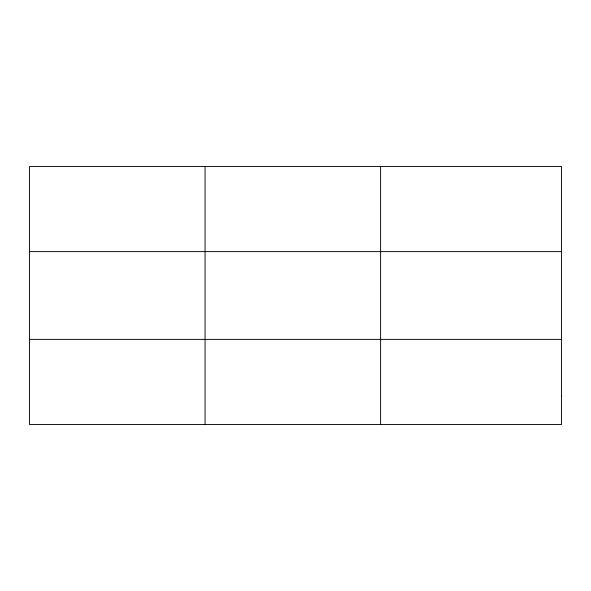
<?xml version="1.0" encoding="UTF-8"?>
<svg xmlns="http://www.w3.org/2000/svg" width="591" height="591" viewBox="0 0 591 591"><rect width="100%" height="100%" fill="white"/><g stroke="black" fill="none" stroke-linecap="round" stroke-linejoin="round"><path stroke-width="0.89" d="M205.077 166.433L205.077 424.567M380.604 166.433L380.604 424.567M29.55 251.618L561.45 251.618M29.55 339.382L561.45 339.382M561.45 396.169L561.45 424.567L29.55 424.567L29.55 166.433L561.45 166.433L561.45 396.169"/></g></svg>
